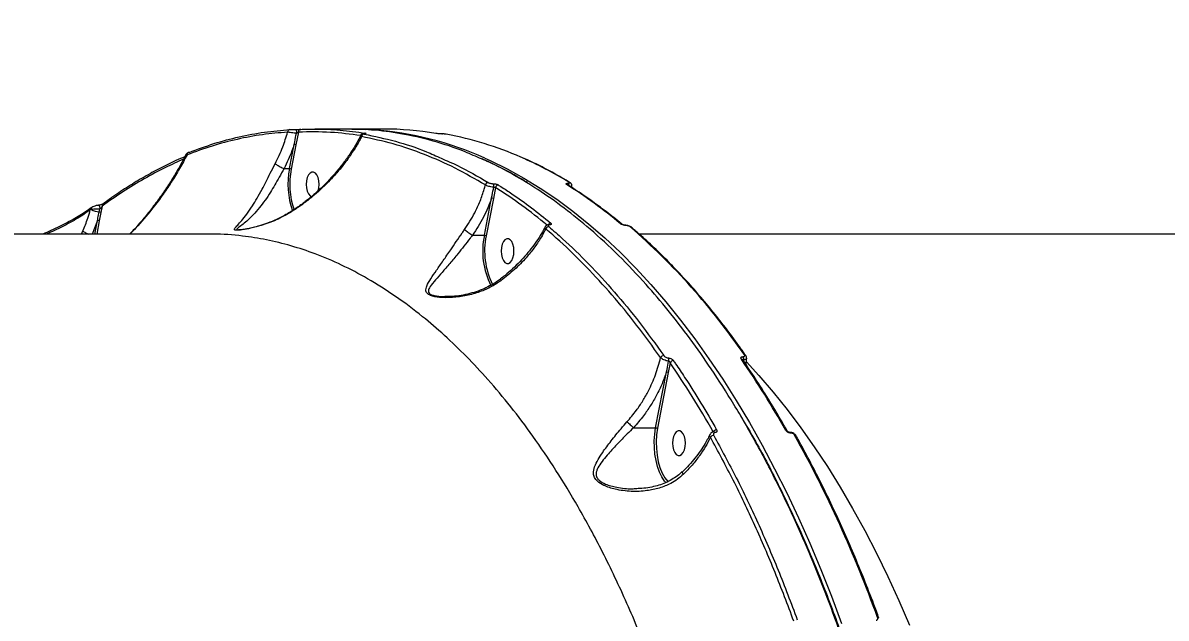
# Model space of a CAD drawing. Header units: millimetres. Extents: x -4688 to 6829, y -6350 to 4771.
# Drawn here: x 1241.4 to 1654.7, y 531 to 746.3 of the extents above; entities that cross this region are included whole.
import ezdxf

# ---------------------------------------------------------------- set-up
doc = ezdxf.new("R2010")
doc.units = ezdxf.units.MM
for name, color, linetype in [('DIKOM_ОБЪЕКТ', 7, 'Continuous'), ('DIKOM_РАЗМЕР_ЗОНА', 7, 'Continuous'), ('DIKOM_РАЗМЕР_ОБЪЕКТА', 7, 'Continuous')]:
    doc.layers.add(name, color=color, linetype=linetype)
doc.styles.add('style1', font='arial.ttf', dxfattribs={"width": 0.8})
doc.dimstyles.new('1-50', dxfattribs={"dimtxt": 300, "dimasz": 200, "dimexe": 100, "dimexo": 0, "dimgap": 100, "dimtad": 1, "dimtxsty": 'style1', "dimcen": 200, "dimclrd": 7, "dimclre": 7, "dimclrt": 7, "dimadec": 1, "dimazin": 2, "dimtfac": 1, "dimtmove": 0, "dimatfit": 2, "dimfxl": 0, "dimlwd": 25, "dimlwe": 18, "dimarcsym": 0})

# ---------------------------------------------------------------- blocks, each defined once
blk = doc.blocks.new('*D9')
at = {"layer": 'Defpoints', "color": 0, "transparency": 16777216}
for p in [(2285.35, 2926.08), (233.68, -3329.73), (5655.58, -3329.73)]:
    blk.add_point(p, dxfattribs=at)
at = {"layer": 'DIKOM_РАЗМЕР_ОБЪЕКТА', "color": 7, "lineweight": 18, "transparency": 16777216}
for p, q in [((2285.35, 2926.08), (5755.58, 2926.08)), ((233.68, -3329.73), (5755.58, -3329.73))]:
    blk.add_line(p, q, dxfattribs=at)
at = {"layer": 'DIKOM_РАЗМЕР_ОБЪЕКТА', "color": 7, "lineweight": 25, "transparency": 16777216}
blk.add_line((5655.58, 2726.08), (5655.58, -3129.73), dxfattribs=at)
at = {"layer": 'DIKOM_РАЗМЕР_ОБЪЕКТА', "color": 7, "transparency": 16777216}
for points in [[(5622.24, 2726.08), (5688.91, 2726.08), (5655.58, 2926.08)], [(5622.24, -3129.73), (5688.91, -3129.73), (5655.58, -3329.73)]]:
    blk.add_solid(points, dxfattribs=at)
at = {"layer": 'DIKOM_РАЗМЕР_ОБЪЕКТА', "color": 7, "transparency": 16777216, "insert": (5402.4, -130.27), "char_height": 300, "attachment_point": 5, "rotation": 90, "style": 'style1'}
blk.add_mtext('6250', dxfattribs=at)
blk = doc.blocks.new('*D10')
at = {"layer": 'Defpoints', "color": 0, "transparency": 16777216}
for p in [(2960.09, 4770.95), (741.18, -5330.34), (6729.08, -5330.34)]:
    blk.add_point(p, dxfattribs=at)
at = {"layer": 'DIKOM_РАЗМЕР_ЗОНА', "color": 7, "lineweight": 18, "transparency": 16777216}
for p, q in [((2960.09, 4770.95), (6829.08, 4770.95)), ((741.18, -5330.34), (6829.08, -5330.34))]:
    blk.add_line(p, q, dxfattribs=at)
at = {"layer": 'DIKOM_РАЗМЕР_ЗОНА', "color": 7, "lineweight": 25, "transparency": 16777216}
blk.add_line((6729.08, 4570.95), (6729.08, -5130.34), dxfattribs=at)
at = {"layer": 'DIKOM_РАЗМЕР_ЗОНА', "color": 7, "transparency": 16777216}
for points in [[(6695.74, 4570.95), (6762.41, 4570.95), (6729.08, 4770.95)], [(6695.74, -5130.34), (6762.41, -5130.34), (6729.08, -5330.34)]]:
    blk.add_solid(points, dxfattribs=at)
at = {"layer": 'DIKOM_РАЗМЕР_ЗОНА', "color": 7, "transparency": 16777216, "insert": (6475.9, -93.77), "char_height": 300, "attachment_point": 5, "rotation": 90, "style": 'style1'}
blk.add_mtext('10100', dxfattribs=at)
blk = doc.blocks.new('*D11')
at = {"layer": 'Defpoints', "color": 0, "transparency": 16777216}
for p in [(3703.08, 2652.76), (-3188.42, -47.63), (-3188.42, -4921.77)]:
    blk.add_point(p, dxfattribs=at)
at = {"layer": 'DIKOM_РАЗМЕР_ОБЪЕКТА', "color": 7, "lineweight": 18, "transparency": 16777216}
for p, q in [((3703.08, 2652.76), (3703.08, -5021.77)), ((-3188.42, -47.63), (-3188.42, -5021.77))]:
    blk.add_line(p, q, dxfattribs=at)
at = {"layer": 'DIKOM_РАЗМЕР_ОБЪЕКТА', "color": 7, "lineweight": 25, "transparency": 16777216}
blk.add_line((3503.08, -4921.77), (-2988.42, -4921.77), dxfattribs=at)
at = {"layer": 'DIKOM_РАЗМЕР_ОБЪЕКТА', "color": 7, "transparency": 16777216}
for points in [[(-2988.42, -4888.44), (-2988.42, -4955.11), (-3188.42, -4921.77)], [(3503.08, -4888.44), (3503.08, -4955.11), (3703.08, -4921.77)]]:
    blk.add_solid(points, dxfattribs=at)
at = {"layer": 'DIKOM_РАЗМЕР_ОБЪЕКТА', "color": 7, "transparency": 16777216, "insert": (4.08, -4668.6), "char_height": 300, "attachment_point": 5, "style": 'style1'}
blk.add_mtext('6900', dxfattribs=at)
blk = doc.blocks.new('*D12')
at = {"layer": 'Defpoints', "color": 0, "transparency": 16777216}
for p in [(4937.72, 2926.08), (-4688.42, -671.13), (4937.72, -6249.77)]:
    blk.add_point(p, dxfattribs=at)
at = {"layer": 'DIKOM_РАЗМЕР_ЗОНА', "color": 7, "lineweight": 18, "transparency": 16777216}
for p, q in [((4937.72, 2926.08), (4937.72, -6349.77)), ((-4688.42, -671.13), (-4688.42, -6349.77))]:
    blk.add_line(p, q, dxfattribs=at)
at = {"layer": 'DIKOM_РАЗМЕР_ЗОНА', "color": 7, "lineweight": 25, "transparency": 16777216}
blk.add_line((-4488.42, -6249.77), (4737.72, -6249.77), dxfattribs=at)
at = {"layer": 'DIKOM_РАЗМЕР_ЗОНА', "color": 7, "transparency": 16777216}
for points in [[(-4488.42, -6216.44), (-4488.42, -6283.11), (-4688.42, -6249.77)], [(4737.72, -6216.44), (4737.72, -6283.11), (4937.72, -6249.77)]]:
    blk.add_solid(points, dxfattribs=at)
at = {"layer": 'DIKOM_РАЗМЕР_ЗОНА', "color": 7, "transparency": 16777216, "insert": (124.65, -5996.6), "char_height": 300, "attachment_point": 5, "style": 'style1'}
blk.add_mtext('9650', dxfattribs=at)

msp = doc.modelspace()

# ---------------------------------------------------------------- linework, layer by layer
at = {"layer": 'DIKOM_ОБЪЕКТ', "color": 7, "linetype": 'Continuous', "lineweight": 15}
for p, q in [((1358.6, 707.865), (1346.96, 707.865)), ((1371.887, 707.865), (1360.315, 707.865)), ((1341.002, 706.748), (1340.127, 702.126)), ((1393.011, 706.107), (1392.922, 706.107)), ((1392.922, 706.107), (1392.969, 706.103)), ((1393.058, 706.103), (1392.969, 706.103)), ((1393.011, 706.107), (1393.058, 706.103)), ((1337.769, 693.573), (1339.457, 702.302)), ((1340.127, 702.126), (1338.439, 693.397)), ((1335.817, 693.573), (1335.813, 693.573)), ((1335.817, 693.573), (1337.769, 693.573)), ((1412.253, 686.701), (1411.512, 682.78)), ((1438.316, 687.699), (1438.318, 687.697)), ((1438.491, 688.26), (1438.538, 688.26)), ((1439.853, 686.697), (1439.902, 687.343)), ((1408.231, 669.45), (1410.842, 682.956)), ((1411.512, 682.78), (1408.901, 669.274)), ((1266.186, 678.729), (1265.762, 678.643)), ((1268.763, 680.292), (1268.771, 680.292)), ((1270.028, 679.978), (1269.601, 677.722)), ((1268.342, 674.799), (1266.472, 669.865)), ((1267.388, 669.865), (1268.342, 674.799)), ((1269.012, 674.623), (1268.092, 669.865)), ((1269.601, 677.722), (1269.012, 674.623)), ((1308.634, 669.865), (1010.593, 669.865)), ((1262.587, 669.865), (1263.065, 670.998)), ((1459.356, 673.059), (1459.288, 673.059)), ((1459.562, 672.976), (1459.493, 672.976)), ((1726.368, 669.865), (1464.26, 669.865)), ((1403.947, 669.45), (1408.231, 669.45)), ((1393.994, 647.288), (1394.43, 647.292)), ((1501.785, 625.567), (1501.854, 625.567)), ((1501.966, 624.437), (1501.897, 624.05)), ((1502.034, 624.437), (1501.966, 624.437)), ((1502.016, 623.873), (1502.034, 624.437)), ((1470.164, 599.833), (1474.07, 620.034)), ((1475.401, 623.355), (1474.74, 619.858)), ((1474.74, 619.858), (1470.835, 599.661)), ((1462.165, 599.833), (1470.164, 599.833)), ((1518.804, 598.156), (1518.757, 598.156)), ((1519.151, 597.894), (1519.104, 597.894)), ((1473.926, 579.984), (1473.63, 580.331))]:
    msp.add_line(p, q, dxfattribs=at)
at = {"layer": 'DIKOM_ОБЪЕКТ', "color": 7, "linetype": 'Continuous', "lineweight": 15, "flags": 128}
for points in [[(1339.92, 707.708), (1340.011, 707.685), (1340.098, 707.604), (1340.175, 707.471), (1340.238, 707.293), (1340.283, 707.081), (1340.308, 706.846), (1340.31, 706.604), (1340.29, 706.367)], [(1360.315, 707.865), (1360.573, 707.865), (1365.261, 707.755)], [(1301.495, 699.419), (1301.338, 699.402), (1301.242, 699.375)], [(1408.442, 697.339), (1410.341, 696.48), (1416.426, 693.489), (1422.465, 690.157), (1428.451, 686.486), (1434.38, 682.479), (1440.247, 678.14), (1446.046, 673.472), (1451.773, 668.479), (1457.423, 663.166), (1462.991, 657.537), (1468.473, 651.596), (1473.864, 645.349), (1479.159, 638.801), (1484.354, 631.957), (1489.444, 624.823), (1494.426, 617.406), (1499.294, 609.711), (1504.046, 601.745), (1508.677, 593.515), (1513.182, 585.027), (1517.559, 576.289), (1521.804, 567.308), (1525.912, 558.092), (1529.881, 548.648), (1533.707, 538.984), (1537.387, 529.109)], [(1348.151, 685.526), (1348.395, 686.597), (1348.489, 687.865), (1348.395, 689.133), (1348.121, 690.298), (1347.689, 691.266), (1347.134, 691.958), (1346.501, 692.319), (1345.842, 692.319), (1345.209, 691.958), (1344.654, 691.266), (1344.222, 690.298), (1343.948, 689.133), (1343.854, 687.865)], [(1343.854, 687.865), (1343.948, 686.597), (1344.222, 685.432), (1344.654, 684.464), (1345.209, 683.772), (1345.768, 683.434)], [(1266.033, 679.356), (1266.027, 679.351), (1265.97, 679.302)], [(1268.771, 680.292), (1268.856, 680.271), (1268.959, 680.173), (1269.052, 680.004), (1269.126, 679.778), (1269.177, 679.513), (1269.199, 679.23), (1269.191, 678.952)], [(1414.315, 663.742), (1414.409, 662.474), (1414.683, 661.309), (1415.115, 660.341), (1415.67, 659.649), (1416.303, 659.288), (1416.963, 659.288), (1417.596, 659.649), (1418.151, 660.341), (1418.583, 661.309), (1418.857, 662.474), (1418.951, 663.742), (1418.857, 665.01), (1418.583, 666.175), (1418.151, 667.143), (1417.596, 667.836), (1416.963, 668.196), (1416.303, 668.196), (1415.67, 667.836), (1415.115, 667.143), (1414.683, 666.175), (1414.409, 665.01), (1414.315, 663.742)], [(1502.959, 623.626), (1507.503, 618.687), (1512.654, 612.708), (1517.708, 606.427), (1522.661, 599.849), (1527.509, 592.981), (1532.247, 585.83), (1536.87, 578.401), (1541.374, 570.701), (1545.755, 562.739), (1550.009, 554.521), (1554.132, 546.055), (1558.12, 537.349), (1561.97, 528.41)], [(1473.63, 580.331), (1473.425, 580.591), (1472.444, 582.085), (1471.586, 583.843), (1470.87, 585.825), (1470.311, 587.99), (1469.922, 590.29), (1469.709, 592.676), (1469.679, 595.096), (1469.832, 597.499), (1470.164, 599.833)], [(1470.835, 599.661), (1470.5, 597.27), (1470.359, 594.808), (1470.416, 592.332), (1470.67, 589.904), (1471.113, 587.58), (1471.736, 585.418), (1472.523, 583.468), (1473.456, 581.777), (1474.512, 580.386), (1474.648, 580.239)], [(1476.278, 594.283), (1476.372, 593.015), (1476.646, 591.85), (1477.078, 590.882), (1477.633, 590.19), (1478.266, 589.829), (1478.925, 589.829), (1479.558, 590.19), (1480.113, 590.882), (1480.545, 591.85), (1480.819, 593.015), (1480.913, 594.283), (1480.819, 595.551), (1480.545, 596.716), (1480.113, 597.684), (1479.558, 598.376), (1478.925, 598.737), (1478.266, 598.737), (1477.633, 598.376), (1477.078, 597.684), (1476.646, 596.716), (1476.372, 595.551), (1476.278, 594.283)]]:
    msp.add_lwpolyline(points, dxfattribs=at)
at = {"layer": 'DIKOM_ОБЪЕКТ', "color": 7, "linetype": 'Continuous', "lineweight": 15}
for centre, radius, start, end in [((1337.997, 706.756), 0.906, 94.16859, 181.32412), ((1341.922, 706.827), 0.923, 94.64022, 184.92344), ((1358.971, 587.197), 120.741, 65.8127, 85.68671), ((1371.859, 595.541), 112.324, 80.32852, 89.9859), ((1364.838, 705.082), 0.978, 94.6579, 177.18486), ((1365.168, 705.587), 0.789, 90.53308, 117.67061), ((1371.861, 584.825), 123.261, 66.26787, 79.42355), ((1301.581, 698.592), 0.853, 113.42366, 184.81775), ((1339.471, 700.991), 1.311, 59.98064, 90.60963), ((1364.066, 566.426), 143.242, 58.50189, 66.37554), ((1367.118, 687.915), 29.889, 169.0897, 198.73638), ((1337.783, 692.262), 1.311, 59.98022, 90.60973), ((1366.305, 687.87), 28.409, 168.78116, 198.82591), ((1409.676, 687.446), 1.102, 94.55759, 169.41005), ((1410.083, 687.225), 1.606, 344.91416, 33.00419), ((1413.353, 686.545), 1.111, 94.61241, 171.94529), ((1346.107, 541.064), 173.108, 49.9639, 57.95986), ((1437.95, 687.109), 0.694, 58.36247, 90.56488), ((1437.737, 687.437), 1.116, 355.61645, 47.5231), ((1437.775, 687.43), 1.128, 354.52103, 47.4164), ((1438.912, 687.867), 0.696, 58.80235, 90.52245), ((1410.856, 681.645), 1.311, 59.98064, 90.60963), ((1266.534, 678.762), 0.781, 136.25582, 188.72078), ((1266.886, 679.008), 0.753, 126.21569, 201.71809), ((1269.869, 685.951), 8.106, 242.97755, 263.70385), ((1268.952, 676.579), 1.314, 60.40465, 88.77189), ((1270.79, 680.175), 0.786, 130.33613, 194.49191), ((1268.356, 673.488), 1.311, 59.98064, 90.60963), ((1432.339, 672.691), 1.152, 94.04423, 151.44337), ((1431.59, 671.436), 1.169, 94.15815, 165.01709), ((1431.627, 672.862), 0.436, 54.6729, 93.04061), ((1457.477, 672.937), 0.665, 49.79756, 91.29207), ((1459.28, 672.744), 0.315, 47.36654, 88.84635), ((1459.348, 672.743), 0.315, 47.39937, 88.07361), ((1460.902, 671.899), 0.666, 50.15158, 91.27711), ((1300.026, 487.414), 245.269, 34.45495, 49.01558), ((1434.954, 663.739), 27.326, 167.93788, 207.08212), ((1408.245, 668.139), 1.311, 59.98022, 90.60973), ((1435.047, 663.766), 26.72, 168.10494, 206.82619), ((1473.158, 624.639), 1.33, 92.8811, 154.86008), ((1472.992, 624.407), 1.938, 345.73401, 20.09389), ((1476.621, 622.828), 1.329, 92.64986, 156.64877), ((1501.189, 624.023), 0.605, 37.76196, 93.50006), ((1218.316, 429.754), 343.469, 29.50383, 34.56671), ((1500.387, 624.764), 1.613, 348.29288, 29.86826), ((1500.455, 624.764), 1.613, 348.29288, 29.86826), ((1502.306, 625.576), 0.602, 37.86468, 93.65547), ((1474.084, 618.723), 1.311, 59.98234, 90.60965), ((1491.204, 595.651), 1.433, 92.15613, 149.26594), ((1492.261, 597.699), 1.413, 91.96836, 151.63392), ((1491.243, 597.844), 0.511, 30.33728, 93.77683), ((1517.298, 598.339), 0.57, 34.2605, 95.27581), ((1518.711, 597.733), 0.425, 22.28226, 84.58526), ((1518.754, 597.73), 0.43, 22.48815, 82.70958), ((1520.446, 596.645), 0.572, 34.32437, 95.14047), ((1122.755, 376.697), 454.692, 19.86952, 29.01131), ((1550.455, 530.716), 0.527, 32.84323, 98.32934)]:
    msp.add_arc(centre, radius, start, end, dxfattribs=at)
for points, knots in [([(1301.495, 699.419), (1304.489, 700.528), (1310.48, 702.749), (1319.569, 705.135), (1328.722, 706.884), (1334.86, 707.401), (1337.931, 707.66)], [0, 0, 0, 0, 0.2488775, 0.4981997, 0.7488727, 1, 1, 1, 1]), ([(1337.931, 707.66), (1338.05, 707.666), (1338.288, 707.678), (1338.814, 707.693), (1339.387, 707.704), (1339.747, 707.706), (1339.92, 707.708)], [0, 0, 0, 0, 0.2583542, 0.5167488, 0.7678077, 1, 1, 1, 1]), ([(1339.92, 707.708), (1340.089, 707.709), (1340.437, 707.711), (1340.993, 707.721), (1341.502, 707.734), (1341.732, 707.743), (1341.847, 707.748)], [0, 0, 0, 0, 0.2338668, 0.4824937, 0.7413363, 1, 1, 1, 1]), ([(1363.45, 705.47), (1359.854, 705.961), (1352.381, 706.982), (1344.889, 706.828), (1341.002, 706.748)], [0, 0, 0, 0, 0.4811616, 1, 1, 1, 1]), ([(1341.847, 707.748), (1342.19, 707.763), (1343.907, 707.836), (1348.651, 707.915), (1356.088, 707.649), (1362.135, 706.801), (1365.161, 706.376)], [0, 0, 0, 0, 0.0441412, 0.2207137, 0.6100127, 1, 1, 1, 1]), ([(1407.183, 697.055), (1405.227, 697.928), (1399.437, 700.514), (1389.68, 703.699), (1378.371, 706.282), (1367.964, 707.671), (1361.484, 707.76), (1358.51, 707.8)], [0, 0, 0, 0, 0.1226337, 0.3630025, 0.6040904, 0.8182822, 1, 1, 1, 1]), ([(1337.091, 706.735), (1334.053, 706.48), (1327.973, 705.97), (1318.865, 704.242), (1309.768, 701.866), (1303.746, 699.636), (1300.732, 698.521)], [0, 0, 0, 0, 0.2488778, 0.4982001, 0.7488729, 1, 1, 1, 1]), ([(1332.588, 695.333), (1333.574, 697.344), (1335.402, 701.07), (1336.558, 704.949), (1337.091, 706.735)], [0, 0, 0, 0, 0.5395119, 1, 1, 1, 1]), ([(1340.29, 706.367), (1340.008, 706.382), (1339.425, 706.413), (1338.496, 706.504), (1337.649, 706.618), (1337.276, 706.696), (1337.091, 706.735)], [0, 0, 0, 0, 0.2380039, 0.4906779, 0.7462862, 1, 1, 1, 1]), ([(1363.526, 705.613), (1363.057, 704.695), (1362.032, 702.689), (1360.142, 699.612), (1357.928, 696.398), (1355.469, 693.234), (1352.804, 690.167), (1349.964, 687.238), (1346.995, 684.486), (1343.921, 681.94), (1340.944, 679.709), (1338.938, 678.419), (1338.031, 677.836)], [0, 0, 0, 0, 0.0894459, 0.1955042, 0.302005, 0.408815, 0.5157557, 0.6204335, 0.7230306, 0.8229937, 0.9200357, 1, 1, 1, 1]), ([(1363.86, 705.13), (1363.613, 704.657), (1362.731, 702.974), (1361.008, 700.088), (1358.532, 696.486), (1355.72, 692.919), (1351.92, 688.681), (1347.838, 684.824), (1343.587, 681.418), (1340.665, 679.324), (1338.795, 678.138), (1338.109, 677.704)], [0, 0, 0, 0, 0.0465622, 0.1656505, 0.2855042, 0.4078197, 0.5310185, 0.732778, 0.835954, 0.9398838, 1, 1, 1, 1]), ([(1339.457, 702.302), (1339.524, 702.614), (1339.812, 703.967), (1340.083, 705.324), (1340.29, 706.367)], [0, 0, 0, 0, 0.2307565, 1, 1, 1, 1]), ([(1341.002, 706.748), (1340.956, 706.703), (1340.866, 706.615), (1340.681, 706.496), (1340.499, 706.414), (1340.365, 706.378), (1340.307, 706.37), (1340.29, 706.367)], [0, 0, 0, 0, 0.29172518, 0.56726962, 0.80365173, 0.94411799, 1, 1, 1, 1]), ([(1363.86, 705.13), (1363.772, 705.194), (1363.568, 705.341), (1363.462, 705.507), (1363.53, 705.584), (1363.545, 705.602)], [0, 0, 0, 0, 0.368521, 0.8539392, 1, 1, 1, 1]), ([(1364.895, 706.22), (1364.891, 706.22), (1364.714, 706.22), (1364.489, 706.204), (1364.221, 706.166), (1363.943, 706.06), (1363.714, 705.886), (1363.559, 705.723), (1363.526, 705.611), (1363.525, 705.608)], [0, 0, 0, 0, 0.0071455, 0.3099999, 0.5383416, 0.6699143, 0.8211948, 0.9951558, 1, 1, 1, 1]), ([(1408.592, 687.648), (1404.967, 689.745), (1397.705, 693.943), (1386.577, 698.816), (1375.294, 702.722), (1367.675, 704.327), (1363.86, 705.13)], [0, 0, 0, 0, 0.2482526, 0.4971936, 0.7482408, 1, 1, 1, 1]), ([(1364.955, 706.217), (1364.85, 706.213), (1364.64, 706.207), (1364.479, 706.18), (1364.442, 706.144), (1364.54, 706.101), (1364.692, 706.071), (1364.758, 706.057)], [0, 0, 0, 0, 0.188925, 0.3774349, 0.5791838, 0.8164502, 1, 1, 1, 1]), ([(1364.758, 706.057), (1368.527, 705.253), (1376.074, 703.641), (1385.375, 700.607), (1390.854, 698.098), (1392.634, 697.283)], [0, 0, 0, 0, 0.4024022, 0.8059205, 1, 1, 1, 1]), ([(1365.165, 706.235), (1365.161, 706.234), (1365.15, 706.232), (1365.053, 706.225), (1364.929, 706.22), (1364.824, 706.22), (1364.801, 706.22)], [0, 0, 0, 0, 0.2067302, 0.5063144, 0.8915552, 1, 1, 1, 1]), ([(1365.161, 706.376), (1365.23, 706.364), (1365.39, 706.334), (1365.49, 706.292), (1365.448, 706.255), (1365.28, 706.228), (1365.064, 706.22), (1364.955, 706.217)], [0, 0, 0, 0, 0.1825282, 0.4237843, 0.6274648, 0.8134356, 1, 1, 1, 1]), ([(1392.969, 706.103), (1392.908, 706.103), (1392.693, 706.104), (1392.27, 706.119), (1391.722, 706.154), (1391.158, 706.205), (1390.881, 706.246), (1390.73, 706.269)], [0, 0, 0, 0, 0.07962719, 0.27571814, 0.47075517, 0.71053485, 1, 1, 1, 1]), ([(1394.485, 705.993), (1394.384, 706.009), (1394.205, 706.037), (1393.843, 706.071), (1393.502, 706.092), (1393.235, 706.102), (1393.099, 706.102), (1393.058, 706.103)], [0, 0, 0, 0, 0.3025704, 0.534681, 0.7254608, 0.9171004, 1, 1, 1, 1]), ([(1300.287, 698.588), (1299.995, 697.987), (1299.012, 695.96), (1297.055, 692.495), (1294.419, 688.181), (1291.48, 683.832), (1288.407, 679.642), (1285.15, 675.586), (1282.387, 672.367), (1280.558, 670.476), (1279.967, 669.865)], [0, 0, 0, 0, 0.0608193, 0.2048233, 0.3516013, 0.501117, 0.6531937, 0.7885784, 0.9317279, 1, 1, 1, 1]), ([(1300.732, 698.521), (1300.647, 698.531), (1300.372, 698.564), (1300.176, 698.595), (1300.254, 698.605), (1300.258, 698.606)], [0, 0, 0, 0, 0.2974178, 0.9658002, 1, 1, 1, 1]), ([(1301.246, 699.363), (1301.174, 699.339), (1300.951, 699.264), (1300.7, 699.111), (1300.401, 698.885), (1300.296, 698.67), (1300.261, 698.597)], [0, 0, 0, 0, 0.181883, 0.5643181, 0.8511674, 1, 1, 1, 1]), ([(1339.457, 702.302), (1339.201, 701.538), (1338.204, 698.573), (1336.834, 695.703), (1335.817, 693.573)], [0, 0, 0, 0, 0.2578198, 1, 1, 1, 1]), ([(1299.47, 696.931), (1297.279, 695.965), (1292.496, 693.857), (1285.197, 689.921), (1277.558, 685.307), (1272.539, 681.755), (1270.028, 679.978)], [0, 0, 0, 0, 0.2192831, 0.4786894, 0.7391652, 1, 1, 1, 1]), ([(1299.915, 697.835), (1298.851, 697.384), (1295.844, 696.111), (1290.94, 693.677), (1285.213, 690.569), (1279.55, 687.136), (1274.577, 683.877), (1271.516, 681.635), (1270.303, 680.747)], [0, 0, 0, 0, 0.1055749, 0.2984185, 0.4907301, 0.6823427, 0.8741045, 1, 1, 1, 1]), ([(1300.732, 698.521), (1299.857, 696.865), (1298.103, 693.546), (1295.045, 688.586), (1291.68, 683.644), (1287.477, 678.111), (1283.598, 673.499), (1280.799, 670.608), (1280.08, 669.865)], [0, 0, 0, 0, 0.1680466, 0.3367056, 0.5072433, 0.6784286, 0.9172968, 1, 1, 1, 1]), ([(1338.109, 677.704), (1336.43, 676.764), (1333.032, 674.862), (1328.153, 673.111), (1324.428, 672.121), (1321.981, 671.629), (1320.285, 671.369), (1318.904, 671.252), (1318.03, 671.31), (1317.808, 671.56), (1318.084, 672.107), (1319.017, 673.084), (1320.538, 674.749), (1322.345, 677.002), (1324.221, 679.733), (1326.066, 682.787), (1327.711, 685.783), (1329.305, 688.866), (1330.879, 692.01), (1331.997, 694.184), (1332.588, 695.333)], [0, 0, 0, 0, 0.0863528, 0.1746778, 0.2336182, 0.263513, 0.2941178, 0.3212048, 0.3485628, 0.3826678, 0.4154277, 0.48443, 0.5550149, 0.6333671, 0.7133068, 0.776075, 0.840408, 0.8905399, 0.9421323, 1, 1, 1, 1]), ([(1332.588, 695.333), (1332.605, 695.319), (1332.721, 695.228), (1333.036, 695.01), (1333.64, 694.646), (1334.372, 694.248), (1335.141, 693.865), (1335.589, 693.67), (1335.813, 693.573)], [0, 0, 0, 0, 0.0318926, 0.2096931, 0.4072704, 0.6048471, 0.8024235, 1, 1, 1, 1]), ([(1392.634, 697.283), (1394.593, 696.451), (1400.309, 694.023), (1405.908, 690.717), (1409.588, 688.544)], [0, 0, 0, 0, 0.3427917, 1, 1, 1, 1]), ([(1574.915, 288.868), (1574.886, 293.446), (1574.81, 305.662), (1574.147, 325.509), (1572.825, 347.473), (1570.982, 368.467), (1568.785, 387.782), (1566.217, 406.249), (1563.362, 423.697), (1559.856, 442.29), (1555.584, 461.92), (1550.585, 481.791), (1545.269, 500.418), (1539.903, 517.232), (1534.331, 533.008), (1528.663, 547.638), (1522.184, 562.929), (1514.807, 578.707), (1506.702, 594.245), (1498.51, 608.405), (1490.58, 620.822), (1482.633, 632.129), (1474.79, 642.29), (1466.191, 652.413), (1456.796, 662.315), (1446.888, 671.482), (1437.135, 679.37), (1427.915, 685.876), (1418.861, 691.335), (1412.051, 694.992), (1408.127, 696.655), (1407.183, 697.055)], [0, 0, 0, 0, 0.0243729, 0.065033, 0.1058148, 0.1420468, 0.1783649, 0.2110754, 0.243849, 0.2757945, 0.3164546, 0.3572364, 0.3934685, 0.4297866, 0.462497, 0.4952707, 0.5272162, 0.5678763, 0.6086581, 0.6448902, 0.6812082, 0.7139187, 0.7466924, 0.7786379, 0.8178327, 0.8571364, 0.8920338, 0.927008, 0.9584854, 0.9900192, 1, 1, 1, 1]), ([(1423.814, 688.437), (1423.144, 688.855), (1420.59, 690.45), (1416.097, 692.9), (1411.322, 695.356), (1408.433, 696.62), (1407.481, 697.037)], [0, 0, 0, 0, 0.1247508, 0.4755379, 0.8270064, 1, 1, 1, 1]), ([(1439.272, 688.462), (1438.273, 689.063), (1435.377, 690.802), (1430.548, 693.437), (1425.705, 695.871), (1422.758, 697.134), (1421.751, 697.566)], [0, 0, 0, 0, 0.1730556, 0.5012996, 0.8294802, 1, 1, 1, 1]), ([(1335.813, 693.573), (1335.813, 693.573), (1335.223, 692.521), (1334.108, 690.504), (1332.467, 687.621), (1330.76, 684.797), (1328.917, 682.015), (1326.817, 679.215), (1324.595, 676.676), (1322.422, 674.609), (1320.505, 673.058), (1319.225, 672.147), (1318.688, 671.636), (1318.666, 671.402), (1319.164, 671.378), (1319.354, 671.368)], [0, 0, 0, 0, 0.0000201, 0.0838014, 0.1581997, 0.234695, 0.3296073, 0.4267925, 0.5460074, 0.6674409, 0.7712148, 0.8765484, 0.9237836, 0.9710035, 1, 1, 1, 1]), ([(1401.062, 671.495), (1402.375, 673.504), (1404.537, 676.811), (1406.767, 681.8), (1407.945, 685.18), (1408.461, 687.146), (1408.592, 687.648)], [0, 0, 0, 0, 0.3957843, 0.6516337, 0.9109959, 1, 1, 1, 1]), ([(1411.635, 686.807), (1411.575, 686.812), (1411.256, 686.837), (1410.63, 686.928), (1409.809, 687.124), (1409.075, 687.375), (1408.753, 687.557), (1408.592, 687.648)], [0, 0, 0, 0, 0.0542198, 0.2910956, 0.5276365, 0.7637336, 1, 1, 1, 1]), ([(1409.588, 688.544), (1409.686, 688.494), (1409.881, 688.392), (1410.326, 688.257), (1410.823, 688.155), (1411.202, 688.112), (1411.395, 688.102), (1411.431, 688.1)], [0, 0, 0, 0, 0.2363546, 0.4725827, 0.7091512, 0.9458514, 1, 1, 1, 1]), ([(1410.842, 682.956), (1410.909, 683.268), (1411.184, 684.55), (1411.441, 685.835), (1411.635, 686.807)], [0, 0, 0, 0, 0.2435998, 1, 1, 1, 1]), ([(1411.431, 688.1), (1411.466, 688.099), (1411.657, 688.089), (1412.034, 688.046), (1412.529, 687.944), (1412.972, 687.808), (1413.166, 687.704), (1413.264, 687.653)], [0, 0, 0, 0, 0.0535395, 0.2897948, 0.5263616, 0.7631292, 1, 1, 1, 1]), ([(1412.253, 686.701), (1412.22, 686.714), (1412.153, 686.74), (1412.004, 686.772), (1411.837, 686.796), (1411.71, 686.805), (1411.646, 686.807), (1411.635, 686.807)], [0, 0, 0, 0, 0.2371772, 0.4742074, 0.7107529, 0.9465992, 1, 1, 1, 1]), ([(1430.925, 673.137), (1427.904, 675.571), (1421.762, 680.52), (1415.456, 684.618), (1412.253, 686.701)], [0, 0, 0, 0, 0.4919481, 1, 1, 1, 1]), ([(1413.264, 687.653), (1413.59, 687.447), (1415.224, 686.421), (1419.238, 683.781), (1425.27, 679.5), (1429.927, 675.727), (1432.258, 673.84)], [0, 0, 0, 0, 0.0507678, 0.25384765, 0.6266954, 1, 1, 1, 1]), ([(1437.943, 687.803), (1437.874, 687.855), (1437.737, 687.958), (1437.738, 688.095), (1437.897, 688.198), (1438.17, 688.252), (1438.4, 688.258), (1438.491, 688.26)], [0, 0, 0, 0, 0.2150376, 0.4299703, 0.6447112, 0.8592201, 1, 1, 1, 1]), ([(1457.9, 673.451), (1456.939, 674.245), (1454.152, 676.548), (1449.49, 680.133), (1443.925, 684.113), (1440.177, 686.509), (1438.315, 687.7)], [0, 0, 0, 0, 0.1498871, 0.4344458, 0.7189735, 1, 1, 1, 1]), ([(1438.538, 688.26), (1438.6, 688.262), (1438.754, 688.265), (1438.937, 688.302), (1439.043, 688.371), (1439.043, 688.461), (1438.951, 688.529), (1438.906, 688.563)], [0, 0, 0, 0, 0.14226816, 0.35709151, 0.5715532, 0.78571446, 1, 1, 1, 1]), ([(1439.855, 687.341), (1439.867, 687.435), (1439.893, 687.646), (1439.779, 687.953), (1439.592, 688.216), (1439.417, 688.376), (1439.301, 688.439), (1439.269, 688.456)], [0, 0, 0, 0, 0.1989903, 0.4515189, 0.6803809, 0.9104945, 1, 1, 1, 1]), ([(1439.849, 687.346), (1439.853, 687.32), (1439.869, 687.226), (1439.697, 687.11), (1439.444, 687.057), (1439.336, 687.034)], [0, 0, 0, 0, 0.1851915, 0.6546262, 1, 1, 1, 1]), ([(1410.842, 682.956), (1410.417, 681.776), (1409.563, 679.408), (1407.428, 674.802), (1405.335, 671.584), (1403.947, 669.45)], [0, 0, 0, 0, 0.25040122, 0.50286617, 1, 1, 1, 1]), ([(1265.959, 679.316), (1265.574, 679.027), (1264.561, 678.268), (1262.629, 677.002), (1260.204, 675.534), (1257.533, 674.056), (1254.651, 672.587), (1251.689, 671.182), (1249.608, 670.289), (1248.62, 669.865)], [0, 0, 0, 0, 0.0933502, 0.2458736, 0.3995001, 0.5536735, 0.7077398, 0.8611755, 1, 1, 1, 1]), ([(1265.762, 678.643), (1264.334, 677.643), (1262.171, 676.128), (1258.55, 674.056), (1254.906, 672.109), (1251.848, 670.733), (1249.921, 669.865)], [0, 0, 0, 0, 0.3438904, 0.5209776, 0.6980654, 1, 1, 1, 1]), ([(1263.065, 670.998), (1263.697, 672.518), (1264.746, 675.039), (1265.473, 677.618), (1265.762, 678.643)], [0, 0, 0, 0, 0.6025843, 1, 1, 1, 1]), ([(1266.46, 679.601), (1266.315, 679.528), (1266.125, 679.431), (1265.975, 679.311), (1265.94, 679.283)], [0, 0, 0, 0, 0.76698159, 1, 1, 1, 1]), ([(1269.191, 678.952), (1269.022, 678.951), (1268.613, 678.95), (1267.86, 678.917), (1266.959, 678.845), (1266.457, 678.77), (1266.186, 678.729)], [0, 0, 0, 0, 0.1615998, 0.3913493, 0.6724107, 1, 1, 1, 1]), ([(1267.926, 680.159), (1267.76, 680.12), (1267.327, 680.018), (1266.826, 679.823), (1266.54, 679.661), (1266.446, 679.608)], [0, 0, 0, 0, 0.2947562, 0.7690222, 1, 1, 1, 1]), ([(1268.764, 680.283), (1268.548, 680.269), (1268.265, 680.251), (1267.992, 680.177), (1267.926, 680.159)], [0, 0, 0, 0, 0.7602306, 1, 1, 1, 1]), ([(1268.342, 674.799), (1268.409, 675.111), (1268.628, 676.141), (1268.835, 677.174), (1268.98, 677.893)], [0, 0, 0, 0, 0.30300336, 1, 1, 1, 1]), ([(1270.284, 680.779), (1270.274, 680.772), (1270.236, 680.742), (1270.028, 680.623), (1269.695, 680.485), (1269.309, 680.372), (1269.013, 680.316), (1268.835, 680.294), (1268.775, 680.293), (1268.771, 680.293)], [0, 0, 0, 0, 0.0733615, 0.2838838, 0.5543744, 0.7485588, 0.8872407, 0.9914637, 1, 1, 1, 1]), ([(1268.98, 677.893), (1269.042, 678.206), (1269.113, 678.559), (1269.183, 678.912), (1269.191, 678.952)], [0, 0, 0, 0, 0.8864582, 1, 1, 1, 1]), ([(1270.028, 679.978), (1269.963, 679.846), (1269.843, 679.603), (1269.624, 679.295), (1269.438, 679.097), (1269.312, 679.005), (1269.242, 678.968), (1269.207, 678.957), (1269.191, 678.952)], [0, 0, 0, 0, 0.353522, 0.6499815, 0.8418518, 0.9245967, 0.964444, 1, 1, 1, 1]), ([(1338.031, 677.837), (1337.355, 677.419), (1335.747, 676.425), (1333.015, 675.098), (1329.996, 673.862), (1327.156, 672.918), (1324.761, 672.267), (1322.902, 671.852), (1321.495, 671.595), (1320.453, 671.446), (1319.776, 671.377), (1319.4, 671.364), (1319.356, 671.365), (1319.353, 671.365)], [0, 0, 0, 0, 0.1119261, 0.2660884, 0.4274681, 0.5737441, 0.6914164, 0.7848137, 0.8545125, 0.91203, 0.9596421, 0.9978654, 1, 1, 1, 1]), ([(1338.109, 677.704), (1338.101, 677.718), (1338.051, 677.8), (1338.046, 677.811), (1338.042, 677.82)], [0, 0, 0, 0, 0.1727533, 1, 1, 1, 1]), ([(1432.258, 673.84), (1432.284, 673.816), (1432.389, 673.723), (1432.479, 673.565), (1432.433, 673.396), (1432.238, 673.268), (1431.999, 673.234), (1431.879, 673.218)], [0, 0, 0, 0, 0.0825824, 0.3217227, 0.5513052, 0.7756177, 1, 1, 1, 1]), ([(1263.065, 670.998), (1263.084, 670.984), (1263.192, 670.901), (1263.491, 670.702), (1264.068, 670.381), (1264.695, 670.073), (1265.078, 669.917), (1265.204, 669.865)], [0, 0, 0, 0, 0.04693205, 0.26291725, 0.55885616, 0.85479393, 1, 1, 1, 1]), ([(1504.847, 349.42), (1504.198, 356.388), (1502.896, 370.347), (1500.179, 391.001), (1496.902, 411.403), (1493.003, 431.54), (1488.493, 451.354), (1484.011, 468.344), (1479.811, 482.585), (1476.077, 494.251), (1472.121, 505.671), (1468.071, 516.496), (1463.96, 526.724), (1459.806, 536.386), (1455.482, 545.792), (1451.084, 554.747), (1446.631, 563.251), (1441.075, 573.224), (1434.188, 584.581), (1426.056, 596.61), (1417.83, 607.538), (1409.802, 617.119), (1401.782, 625.714), (1393.898, 633.291), (1385.347, 640.62), (1376.105, 647.534), (1366.331, 653.717), (1356.655, 658.8), (1347.398, 662.74), (1338.315, 665.75), (1329.535, 667.908), (1320.16, 669.328), (1313.199, 669.989), (1309.124, 669.818), (1308.584, 669.795)], [0, 0, 0, 0, 0.0394028, 0.0789283, 0.1185295, 0.1582552, 0.1985289, 0.2389336, 0.2643273, 0.289721, 0.3152464, 0.3407718, 0.3640265, 0.3872813, 0.4106369, 0.4339925, 0.4559332, 0.477895, 0.515465, 0.5531409, 0.5878301, 0.6226026, 0.6543736, 0.6862083, 0.7170118, 0.7546435, 0.7923811, 0.8271267, 0.8619555, 0.8937774, 0.925663, 0.9565154, 0.9942409, 1, 1, 1, 1]), ([(1414.307, 653.078), (1413.011, 652.218), (1410.384, 650.475), (1405.901, 648.668), (1401.099, 647.41), (1396.527, 646.859), (1393.031, 646.871), (1390.701, 647.14), (1389.008, 647.536), (1387.582, 648.25), (1387.052, 649.203), (1387.102, 650.18), (1387.57, 651.605), (1388.841, 653.726), (1390.916, 656.761), (1393.337, 660.241), (1395.747, 663.761), (1398.071, 667.179), (1399.767, 669.657), (1400.785, 671.103), (1401.062, 671.495)], [0, 0, 0, 0, 0.0704036, 0.1427031, 0.2195593, 0.2979651, 0.3555927, 0.3848666, 0.4149661, 0.4491209, 0.4886795, 0.5172627, 0.546521, 0.6240214, 0.7036981, 0.7828119, 0.8640045, 0.920468, 0.9784132, 1, 1, 1, 1]), ([(1401.062, 671.495), (1401.084, 671.479), (1401.181, 671.408), (1401.456, 671.211), (1401.964, 670.848), (1402.645, 670.364), (1403.346, 669.869), (1403.743, 669.591), (1403.941, 669.451)], [0, 0, 0, 0, 0.035214, 0.1540698, 0.365553, 0.5770355, 0.7885178, 1, 1, 1, 1]), ([(1430.163, 672.531), (1429.862, 671.929), (1429.099, 670.4), (1427.582, 667.949), (1425.656, 665.199), (1423.481, 662.49), (1421.09, 659.853), (1418.498, 657.325), (1416.15, 655.246), (1414.612, 654.076), (1414.054, 653.652)], [0, 0, 0, 0, 0.0889512, 0.2258131, 0.3640166, 0.503191, 0.6428508, 0.7823291, 0.9210234, 1, 1, 1, 1]), ([(1430.461, 671.739), (1429.862, 670.616), (1428.62, 668.286), (1426.226, 664.798), (1423.122, 660.987), (1419.217, 656.969), (1415.955, 654.384), (1414.307, 653.078)], [0, 0, 0, 0, 0.1665418, 0.3455483, 0.526757, 0.7607811, 1, 1, 1, 1]), ([(1430.461, 671.739), (1430.421, 671.786), (1430.269, 671.973), (1430.143, 672.247), (1430.222, 672.422), (1430.252, 672.49)], [0, 0, 0, 0, 0.1743778, 0.6788647, 1, 1, 1, 1]), ([(1431.605, 673.293), (1431.574, 673.292), (1431.312, 673.282), (1430.931, 673.174), (1430.474, 672.906), (1430.317, 672.638), (1430.248, 672.521)], [0, 0, 0, 0, 0.0555897, 0.4642189, 0.7656075, 1, 1, 1, 1]), ([(1471.954, 625.205), (1469.089, 629.183), (1463.352, 637.148), (1454.353, 648.076), (1445.068, 658.219), (1437.06, 666.011), (1432.133, 670.287), (1430.461, 671.739)], [0, 0, 0, 0, 0.22004609, 0.44062127, 0.66281084, 0.88554509, 1, 1, 1, 1]), ([(1431.879, 673.218), (1431.761, 673.201), (1431.525, 673.168), (1431.332, 673.042), (1431.288, 672.874), (1431.377, 672.718), (1431.479, 672.626), (1431.505, 672.602)], [0, 0, 0, 0, 0.2256675, 0.4513623, 0.6801796, 0.9175966, 1, 1, 1, 1]), ([(1431.505, 672.602), (1433.181, 671.148), (1438.08, 666.897), (1446.045, 659.153), (1455.317, 649.043), (1464.378, 638.062), (1470.184, 630.003), (1473.091, 625.968)], [0, 0, 0, 0, 0.1144542, 0.3345003, 0.5550756, 0.7772654, 1, 1, 1, 1]), ([(1431.681, 673.308), (1431.682, 673.308), (1431.683, 673.309), (1431.65, 673.3), (1431.607, 673.298), (1431.597, 673.298)], [0, 0, 0, 0, 0.3235479, 0.8515509, 1, 1, 1, 1]), ([(1459.493, 672.976), (1459.417, 672.977), (1459.19, 672.983), (1458.755, 673.048), (1458.239, 673.19), (1457.769, 673.383), (1457.565, 673.529), (1457.462, 673.602)], [0, 0, 0, 0, 0.1082969, 0.3204328, 0.5430623, 0.7715679, 1, 1, 1, 1]), ([(1459.287, 673.059), (1459.285, 673.059), (1459.231, 673.057), (1459.066, 673.068), (1458.797, 673.107), (1458.484, 673.183), (1458.199, 673.285), (1458.008, 673.377), (1457.913, 673.44), (1457.908, 673.444), (1457.907, 673.446)], [0, 0, 0, 0, 0.0069599, 0.1391821, 0.2903989, 0.4645046, 0.6510047, 0.8100336, 0.9382361, 1, 1, 1, 1]), ([(1461.32, 672.399), (1461.283, 672.435), (1461.108, 672.607), (1460.696, 672.799), (1460.072, 672.992), (1459.602, 673.075), (1459.378, 673.055), (1459.358, 673.053)], [0, 0, 0, 0, 0.0786975, 0.3778968, 0.6638789, 0.9705901, 1, 1, 1, 1]), ([(1460.887, 672.564), (1460.82, 672.613), (1460.687, 672.709), (1460.381, 672.837), (1460.045, 672.928), (1459.762, 672.971), (1459.613, 672.974), (1459.562, 672.976)], [0, 0, 0, 0, 0.22882935, 0.45784653, 0.67851431, 0.88836176, 1, 1, 1, 1]), ([(1502.782, 625.945), (1501.939, 627.137), (1499.495, 630.596), (1495.377, 636.126), (1490.399, 642.443), (1485.332, 648.49), (1480.181, 654.267), (1474.949, 659.768), (1469.64, 664.986), (1465.091, 669.171), (1462.302, 671.571), (1461.328, 672.41)], [0, 0, 0, 0, 0.065273, 0.1892971, 0.3133241, 0.4373491, 0.5613705, 0.6853863, 0.8093944, 0.9333924, 1, 1, 1, 1]), ([(1403.941, 669.451), (1403.941, 669.451), (1403.658, 669.09), (1402.624, 667.768), (1400.844, 665.488), (1398.372, 662.384), (1395.698, 659.154), (1392.972, 656.025), (1390.513, 653.265), (1388.913, 651.369), (1388.178, 650.067), (1387.963, 649.287), (1388.139, 648.709), (1388.623, 648.219), (1389.134, 647.95), (1390.058, 647.643), (1391.209, 647.419), (1392.671, 647.256), (1393.632, 647.279), (1393.994, 647.288)], [0, 0, 0, 0, 0.0000497, 0.0327669, 0.1199134, 0.2092592, 0.3325426, 0.4588793, 0.5785058, 0.7004798, 0.7424968, 0.785317, 0.8276186, 0.8405581, 0.8786388, 0.8876879, 0.9296448, 0.9735718, 1, 1, 1, 1]), ([(1403.947, 669.45), (1403.946, 669.45), (1403.943, 669.45), (1403.942, 669.451), (1403.941, 669.451)], [0, 0, 0, 0, 0.6563392, 1, 1, 1, 1]), ([(1414.076, 653.637), (1413.592, 653.271), (1412.345, 652.327), (1410.122, 651.056), (1407.423, 649.788), (1404.498, 648.76), (1401.399, 647.953), (1398.347, 647.454), (1395.852, 647.244), (1394.47, 647.253), (1393.994, 647.256)], [0, 0, 0, 0, 0.0834894, 0.215186, 0.3533905, 0.4968808, 0.6455655, 0.7987718, 0.9307821, 1, 1, 1, 1]), ([(1414.307, 653.078), (1414.292, 653.103), (1414.202, 653.264), (1414.095, 653.487), (1414.117, 653.537), (1414.127, 653.56)], [0, 0, 0, 0, 0.0954005, 0.595977, 1, 1, 1, 1]), ([(1459.799, 601.963), (1460.965, 603.334), (1463.02, 605.751), (1465.554, 609.561), (1467.963, 613.83), (1470.301, 619.052), (1471.399, 623.138), (1471.954, 625.205)], [0, 0, 0, 0, 0.20226236, 0.35640519, 0.51199259, 0.75324871, 1, 1, 1, 1]), ([(1474.87, 623.929), (1474.838, 623.933), (1474.554, 623.962), (1473.969, 624.08), (1473.155, 624.373), (1472.422, 624.765), (1472.109, 625.059), (1471.954, 625.205)], [0, 0, 0, 0, 0.0300202, 0.263948, 0.5066423, 0.7544466, 1, 1, 1, 1]), ([(1473.091, 625.968), (1473.18, 625.862), (1473.358, 625.65), (1473.787, 625.37), (1474.27, 625.167), (1474.621, 625.091), (1474.792, 625.074), (1474.812, 625.072)], [0, 0, 0, 0, 0.2486747, 0.49752, 0.7389377, 0.9703205, 1, 1, 1, 1]), ([(1474.812, 625.072), (1474.991, 625.044), (1475.339, 624.99), (1475.853, 624.766), (1476.289, 624.482), (1476.469, 624.264), (1476.56, 624.155)], [0, 0, 0, 0, 0.2592201, 0.5021627, 0.7511322, 1, 1, 1, 1]), ([(1476.56, 624.155), (1476.834, 623.755), (1478.207, 621.754), (1481.562, 616.725), (1486.551, 608.873), (1490.324, 602.367), (1492.212, 599.112)], [0, 0, 0, 0, 0.0507693, 0.253855, 0.6266991, 1, 1, 1, 1]), ([(1501.152, 624.627), (1501.103, 624.711), (1500.993, 624.898), (1500.982, 625.164), (1501.118, 625.387), (1501.387, 625.538), (1501.652, 625.557), (1501.785, 625.567)], [0, 0, 0, 0, 0.1741801, 0.38958297, 0.5958005, 0.79787923, 1, 1, 1, 1]), ([(1501.672, 624.388), (1501.667, 624.395), (1501.659, 624.407), (1501.661, 624.4), (1501.662, 624.398)], [0, 0, 0, 0, 0.67584989, 1, 1, 1, 1]), ([(1517.769, 598.66), (1516.994, 600.013), (1514.747, 603.938), (1510.943, 610.25), (1506.356, 617.497), (1503.222, 622.107), (1501.667, 624.394)], [0, 0, 0, 0, 0.1498894, 0.4347108, 0.7195443, 1, 1, 1, 1]), ([(1501.966, 624.437), (1501.928, 624.432), (1501.882, 624.427), (1501.803, 624.388), (1501.77, 624.348), (1501.741, 624.313)], [0, 0, 0, 0, 0.3985732, 0.4840084, 1, 1, 1, 1]), ([(1501.854, 625.567), (1501.941, 625.573), (1502.117, 625.586), (1502.294, 625.684), (1502.381, 625.83), (1502.372, 626.002), (1502.3, 626.123), (1502.268, 626.177)], [0, 0, 0, 0, 0.2039663, 0.4080118, 0.6135217, 0.826536, 1, 1, 1, 1]), ([(1503.041, 624.961), (1503.044, 624.94), (1503.064, 624.826), (1502.901, 624.659), (1502.564, 624.488), (1502.211, 624.454), (1502.034, 624.437)], [0, 0, 0, 0, 0.0677148, 0.3777172, 0.688506, 1, 1, 1, 1]), ([(1503.038, 624.957), (1503.049, 625.002), (1503.096, 625.193), (1502.995, 625.542), (1502.89, 625.829), (1502.781, 625.945), (1502.78, 625.946)], [0, 0, 0, 0, 0.1286568, 0.549018, 0.9951371, 1, 1, 1, 1]), ([(1502.868, 622.605), (1502.872, 622.758), (1502.89, 623.534), (1502.999, 624.323), (1503.087, 624.957)], [0, 0, 0, 0, 0.1966259, 1, 1, 1, 1]), ([(1474.07, 620.034), (1473.562, 618.61), (1472.54, 615.748), (1470.576, 611.668), (1468.337, 607.8), (1465.617, 603.806), (1463.41, 601.267), (1462.165, 599.833)], [0, 0, 0, 0, 0.194812, 0.3916447, 0.5750678, 0.7602136, 1, 1, 1, 1]), ([(1474.07, 620.034), (1474.137, 620.346), (1474.414, 621.642), (1474.673, 622.942), (1474.87, 623.929)], [0, 0, 0, 0, 0.2408328, 1, 1, 1, 1]), ([(1475.401, 623.355), (1475.378, 623.423), (1475.332, 623.556), (1475.206, 623.734), (1475.063, 623.858), (1474.945, 623.914), (1474.887, 623.926), (1474.87, 623.929)], [0, 0, 0, 0, 0.2735627, 0.5342681, 0.7688214, 0.93412, 1, 1, 1, 1]), ([(1491.017, 598.371), (1488.493, 602.708), (1483.438, 611.391), (1478.082, 619.364), (1475.401, 623.355)], [0, 0, 0, 0, 0.49945, 1, 1, 1, 1]), ([(1500.839, 604.157), (1502.684, 601.073), (1507.594, 592.86), (1515.053, 578.447), (1523.228, 561.083), (1530.854, 542.792), (1537.954, 523.677), (1544.503, 503.789), (1550.473, 483.228), (1555.837, 462.086), (1560.271, 441.792), (1563.892, 422.497), (1566.832, 404.316), (1569.344, 385.895), (1571.447, 367.061), (1573.117, 347.835), (1574.325, 328.251), (1575.095, 308.578), (1575.203, 295.434), (1575.258, 288.865)], [0, 0, 0, 0, 0.039643, 0.1055446, 0.1712391, 0.2369336, 0.3028351, 0.3688421, 0.4348492, 0.5007507, 0.5664452, 0.6196767, 0.6729632, 0.7262497, 0.7794812, 0.8345803, 0.8897406, 0.9449008, 1, 1, 1, 1]), ([(1480.189, 583.016), (1479.485, 582.393), (1478.063, 581.134), (1475.167, 579.398), (1471.489, 577.916), (1466.681, 576.908), (1461.285, 576.689), (1456.705, 577.274), (1453.429, 578.18), (1451.191, 579.054), (1449.233, 580.253), (1447.996, 581.81), (1447.545, 583.631), (1448.025, 585.819), (1449.282, 588.327), (1451.269, 591.397), (1454.041, 595.096), (1457.065, 598.83), (1459.085, 601.145), (1459.799, 601.963)], [0, 0, 0, 0, 0.0443359, 0.0895887, 0.1599534, 0.2324657, 0.3224987, 0.4152107, 0.4503604, 0.4859282, 0.532942, 0.5664249, 0.5998052, 0.653098, 0.7102645, 0.7686664, 0.8578768, 0.9497899, 1, 1, 1, 1]), ([(1462.145, 599.84), (1462.143, 599.838), (1461.39, 599.097), (1459.323, 597.033), (1456.072, 593.682), (1453.031, 590.399), (1450.738, 587.641), (1449.462, 585.781), (1448.809, 584.292), (1448.567, 583.148), (1448.785, 581.892), (1449.933, 580.519), (1451.828, 579.516), (1453.994, 578.795), (1457.201, 578.091), (1460.031, 577.674), (1462.125, 577.814), (1462.338, 577.828)], [0, 0, 0, 0, 0.00023729, 0.07514756, 0.20955756, 0.34768216, 0.4321602, 0.51790194, 0.55501819, 0.59292018, 0.6377443, 0.68230939, 0.74721837, 0.79803914, 0.84965599, 0.98468886, 1, 1, 1, 1]), ([(1459.799, 601.963), (1459.816, 601.949), (1459.992, 601.812), (1460.384, 601.491), (1461.002, 600.948), (1461.63, 600.363), (1461.973, 600.014), (1462.145, 599.84)], [0, 0, 0, 0, 0.0262315, 0.2630996, 0.508735, 0.7543675, 1, 1, 1, 1]), ([(1462.165, 599.833), (1462.161, 599.834), (1462.154, 599.834), (1462.148, 599.837), (1462.145, 599.84), (1462.145, 599.84)], [0, 0, 0, 0, 0.5058023, 0.9179531, 1, 1, 1, 1]), ([(1470.164, 599.833), (1470.215, 599.831), (1470.317, 599.828), (1470.487, 599.798), (1470.646, 599.754), (1470.754, 599.71), (1470.81, 599.678), (1470.829, 599.665), (1470.835, 599.661)], [0, 0, 0, 0, 0.2146449, 0.4292897, 0.6439376, 0.8585921, 0.9552035, 1, 1, 1, 1]), ([(1489.788, 597.427), (1489.486, 596.799), (1488.75, 595.268), (1487.283, 592.842), (1485.445, 590.176), (1483.355, 587.576), (1481.498, 585.489), (1480.272, 584.319), (1479.884, 583.949)], [0, 0, 0, 0, 0.1348278, 0.3284269, 0.522545, 0.7166823, 0.9103728, 1, 1, 1, 1]), ([(1489.972, 596.384), (1489.953, 596.342), (1489.416, 595.216), (1488.222, 592.996), (1486.03, 589.672), (1483.391, 586.297), (1481.261, 584.115), (1480.189, 583.016)], [0, 0, 0, 0, 0.0088992, 0.2417853, 0.4772795, 0.7368246, 1, 1, 1, 1]), ([(1489.972, 596.384), (1489.951, 596.421), (1489.827, 596.644), (1489.71, 597.017), (1489.81, 597.283), (1489.854, 597.4)], [0, 0, 0, 0, 0.1010824, 0.6028551, 1, 1, 1, 1]), ([(1491.211, 598.344), (1491.168, 598.341), (1490.885, 598.321), (1490.439, 598.118), (1490.004, 597.773), (1489.897, 597.493), (1489.866, 597.41)], [0, 0, 0, 0, 0.0727318, 0.4806188, 0.8466331, 1, 1, 1, 1]), ([(1520.115, 529.886), (1517.884, 535.818), (1513.415, 547.696), (1506.08, 564.656), (1498.32, 581.028), (1492.757, 591.26), (1489.972, 596.384)], [0, 0, 0, 0, 0.2482505, 0.4971902, 0.7482387, 1, 1, 1, 1]), ([(1491.684, 598.102), (1491.558, 598.072), (1491.306, 598.012), (1491.08, 597.789), (1491.003, 597.496), (1491.065, 597.244), (1491.138, 597.107), (1491.15, 597.084)], [0, 0, 0, 0, 0.2376974, 0.4754976, 0.7137247, 0.9520118, 1, 1, 1, 1]), ([(1491.15, 597.084), (1493.903, 592.022), (1499.417, 581.883), (1507.167, 565.567), (1514.562, 548.503), (1519.093, 536.465), (1521.362, 530.437)], [0, 0, 0, 0, 0.2482503, 0.4971899, 0.7482385, 1, 1, 1, 1]), ([(1491.224, 598.355), (1491.228, 598.356), (1491.236, 598.36), (1491.215, 598.356), (1491.201, 598.354)], [0, 0, 0, 0, 0.3772589, 1, 1, 1, 1]), ([(1492.212, 599.112), (1492.225, 599.089), (1492.299, 598.952), (1492.361, 598.703), (1492.285, 598.413), (1492.06, 598.191), (1491.809, 598.132), (1491.684, 598.102)], [0, 0, 0, 0, 0.0489193, 0.2870857, 0.5249643, 0.7625368, 1, 1, 1, 1]), ([(1519.104, 597.894), (1519.007, 597.899), (1518.761, 597.911), (1518.331, 598.033), (1517.875, 598.262), (1517.482, 598.566), (1517.324, 598.793), (1517.246, 598.907)], [0, 0, 0, 0, 0.1407799, 0.3552888, 0.57002972, 0.78496235, 1, 1, 1, 1]), ([(1518.752, 598.158), (1518.729, 598.158), (1518.672, 598.157), (1518.519, 598.184), (1518.321, 598.247), (1518.11, 598.351), (1517.934, 598.475), (1517.825, 598.579), (1517.776, 598.647), (1517.773, 598.653), (1517.773, 598.654)], [0, 0, 0, 0, 0.08880087, 0.22072882, 0.36885787, 0.53261847, 0.69701156, 0.83376343, 0.95765828, 1, 1, 1, 1]), ([(1520.903, 596.961), (1520.876, 597.018), (1520.76, 597.26), (1520.371, 597.627), (1519.738, 597.992), (1519.168, 598.174), (1518.865, 598.141), (1518.809, 598.135)], [0, 0, 0, 0, 0.07803875, 0.33285871, 0.62483517, 0.93040658, 1, 1, 1, 1]), ([(1520.394, 597.215), (1520.342, 597.291), (1520.238, 597.443), (1519.975, 597.647), (1519.671, 597.8), (1519.382, 597.882), (1519.217, 597.89), (1519.151, 597.894)], [0, 0, 0, 0, 0.21428554, 0.4284468, 0.64290849, 0.85773184, 1, 1, 1, 1]), ([(1550.898, 531.002), (1550.291, 532.645), (1548.53, 537.409), (1545.515, 545.153), (1541.812, 554.165), (1537.981, 562.975), (1534.026, 571.578), (1529.952, 579.969), (1525.832, 587.995), (1522.795, 593.611), (1521.167, 596.523), (1520.918, 596.967)], [0, 0, 0, 0, 0.0688404, 0.1996468, 0.3304594, 0.4612758, 0.592096, 0.72292, 0.8537477, 0.9776944, 1, 1, 1, 1]), ([(1479.775, 584.059), (1479.514, 583.795), (1478.673, 582.943), (1477.038, 581.734), (1474.896, 580.441), (1472.567, 579.42), (1470.048, 578.657), (1467.314, 578.107), (1464.715, 577.805), (1463.022, 577.813), (1462.34, 577.816)], [0, 0, 0, 0, 0.0582463, 0.1873252, 0.320296, 0.4545676, 0.5901264, 0.7349083, 0.8931505, 1, 1, 1, 1]), ([(1480.189, 583.016), (1480.171, 583.046), (1480.088, 583.178), (1479.935, 583.461), (1479.823, 583.779), (1479.895, 583.872), (1479.926, 583.913)], [0, 0, 0, 0, 0.0660623, 0.2927445, 0.6909637, 1, 1, 1, 1]), ([(1549.912, 530.272), (1549.99, 530.28), (1550.146, 530.296), (1550.317, 530.418), (1550.43, 530.604), (1550.47, 530.863), (1550.432, 531.087), (1550.386, 531.218), (1550.379, 531.238)], [0, 0, 0, 0, 0.1673343, 0.3344543, 0.509132, 0.7130655, 0.9577286, 1, 1, 1, 1])]:
    msp.add_open_spline(points, degree=3, knots=knots, dxfattribs=at)

# ---------------------------------------------------------------- dimensions: what is measured, and where the dimension line sits
at = {"layer": 'DIKOM_РАЗМЕР_ЗОНА'}
dim = msp.add_linear_dim(base=(6729.076, -5330.338), p1=(2960.09, 4770.953), p2=(741.185, -5330.338), angle=90, text='10100', dimstyle='1-50', dxfattribs=at)
dim.commit()
dim.dimension.update_dxf_attribs({"geometry": '*D10', "text_midpoint": (6729.076, -93.775), "dimtype": 160})
dim = msp.add_linear_dim(base=(4937.725, -6249.775), p1=(-4688.422, -671.127), p2=(4937.725, 2926.075), text='9650', dimstyle='1-50', dxfattribs=at)
dim.commit()
dim.dimension.update_dxf_attribs({"geometry": '*D12', "text_midpoint": (124.651, -6249.775), "dimtype": 160})
at = {"layer": 'DIKOM_РАЗМЕР_ОБЪЕКТА'}
dim = msp.add_linear_dim(base=(5655.576, -3329.729), p1=(2285.35, 2926.075), p2=(233.685, -3329.729), angle=90, text='6250', dimstyle='1-50', dxfattribs=at)
dim.commit()
dim.dimension.update_dxf_attribs({"geometry": '*D9', "text_midpoint": (5655.576, -130.275), "dimtype": 160})
dim = msp.add_linear_dim(base=(-3188.422, -4921.775), p1=(3703.085, 2652.764), p2=(-3188.422, -47.627), text='6900', dimstyle='1-50', dxfattribs=at)
dim.commit()
dim.dimension.update_dxf_attribs({"geometry": '*D11', "text_midpoint": (4.076, -4921.775), "dimtype": 160})

doc.saveas('drawing.dxf')
